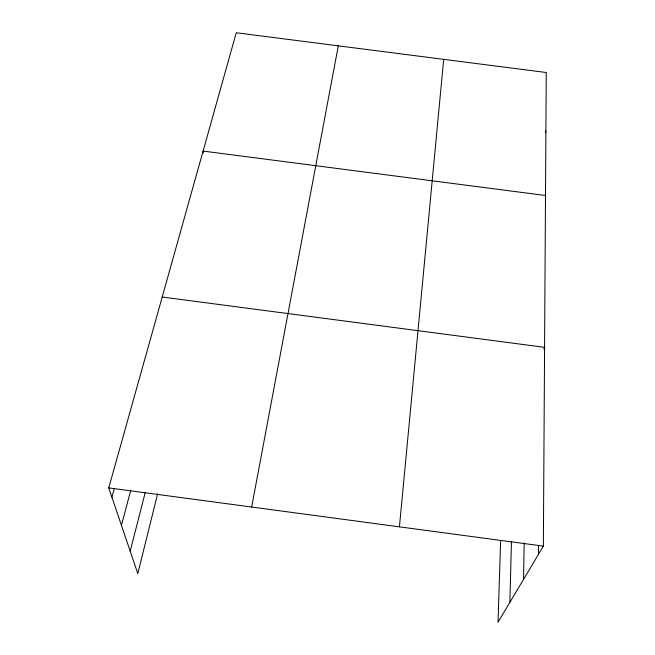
<?xml version="1.0" encoding="UTF-8"?>
<svg xmlns="http://www.w3.org/2000/svg" width="655" height="655" viewBox="0 0 655 655"><rect width="100%" height="100%" fill="white"/><g stroke="black" fill="none" stroke-linecap="round" stroke-linejoin="round"><path stroke-width="0.98" d="M500.641 540.547L498.013 622.25L543.363 546.131L546.254 72.508L236.242 32.75L108.746 487.885L137.796 573.616L157.626 493.796M538.435 554.408L538.516 545.247M523.542 579.405L524.188 542.905M509.885 602.322L511.44 541.57M399.427 526.841L443.689 59.351M251.659 507.035L338.291 45.834M130.189 551.158L145.23 492.494M121.437 525.335L130.787 490.186M111.899 497.194L114.33 488.401M545.32 132.785L545.902 130.934M543.846 349.09L544.575 347.33L162.211 297.018M545.509 195.501L203.099 151.076L203.271 152.967M108.746 487.885L543.363 546.131"/></g></svg>
